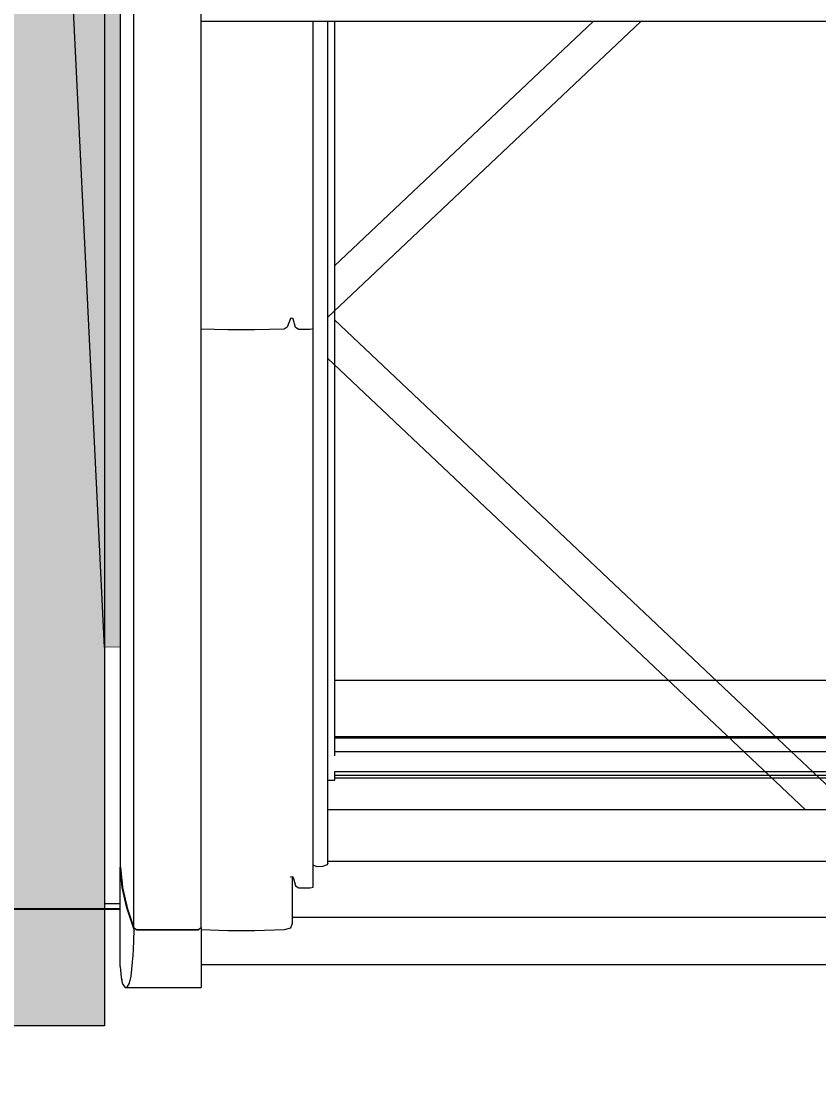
# Model space of a CAD drawing. Header units: metres. Extents: x -208 to 1512, y -277 to 123.
# Drawn here: x 0.967 to 1.444, y -15.106 to -14.47 of the extents above; entities that cross this region are included whole.
import ezdxf

# ---------------------------------------------------------------- set-up
doc = ezdxf.new("R2010")
doc.units = ezdxf.units.M
doc.header["$MEASUREMENT"] = 0
doc.linetypes.add('Baufluchtlinie', pattern=[2.6, 1.6, -1])
doc.linetypes.add('Wipeout_Contour', pattern=[1, 0, -1])
for name, color, linetype in [('325 Dachfenster', 7, 'Continuous'), ('330 Dachaufbau', 7, 'Continuous'), ('940 Einreichplan Bemaßung.x', 7, 'Continuous'), ('Neubau_840 Baulinien', 7, 'Continuous')]:
    doc.layers.add(name, color=color, linetype=linetype)
doc.styles.add('ERSTELLTER_STIL_4', font='')
doc.styles.get('ERSTELLTER_STIL_4').set_extended_font_data('Eurostile')
doc.dimstyles.new('ERSTELLTER_STIL__3', dxfattribs={"dimtxt": 0.4, "dimasz": 0.304, "dimexe": 0.18, "dimexo": 0.0625, "dimgap": 0, "dimtad": 1, "dimzin": 0, "dimdsep": 46, "dimtxsty": 'ERSTELLTER_STIL_4', "dimblk": 'ARROWHEAD_6', "dimblk1": 'ARROWHEAD_6', "dimblk2": 'ARROWHEAD_6', "dimcen": 0.09, "dimse1": 1, "dimse2": 1, "dimclrd": 256, "dimclre": 256, "dimclrt": 256, "dimazin": 0, "dimtfac": 1, "dimtdec": 4, "dimtmove": 0, "dimatfit": 3, "dimfxl": 1, "dimtolj": 1, "dimtzin": 0, "dimarcsym": 0})

# ---------------------------------------------------------------- blocks, each defined once
blk = doc.blocks.new('*D541')
at = {"layer": '940 Einreichplan Bemaßung.x', "color": 1, "linetype": 'Continuous', "lineweight": 13, "true_color": 0xfb0106}
for p, q in [((2.51628, 0.24174), (2.51645, 0.00174)), ((2.67656, -0.15815), (2.35634, 0.16163)), ((2.21645, 0.00153), (2.81645, 0.00195)), ((2.51645, 0.00174), (2.53995, -34.02522)), ((2.37984, -33.86533), (2.70006, -34.18511)), ((2.23995, -34.02543), (2.83995, -34.02502)), ((2.53995, -34.02522), (2.54012, -34.26522))]:
    blk.add_line(p, q, dxfattribs=at)
at = {"layer": '940 Einreichplan Bemaßung.x', "color": 1, "lineweight": 13, "true_color": 0xfb0106, "insert": (2.54676, -16.09357), "char_height": 0.4, "attachment_point": 7, "rotation": 270.03958, "style": 'ERSTELLTER_STIL_4'}
blk.add_mtext('\\A1;{\\pql;\\fEurostile|b0|i0|c0|p0;\\W1.000000;34,02\\fEurostile|b0|i0|c0|p0;\\W1.000000;\\A1{\\H.66x;\\S5^  ;}}', dxfattribs=at)
blk = doc.blocks.new('ARROWHEAD_6')
at = {"color": 0, "linetype": 'Continuous', "lineweight": 0}
for p, q in [((-0.5, -0.5), (0.5, 0.5)), ((0, 0), (-1, 0))]:
    blk.add_line(p, q, dxfattribs=at)
blk = doc.blocks.new('Dachfläche_27_4', base_point=(6.26, -10.4))
at = {"layer": '330 Dachaufbau', "linetype": 'Continuous', "lineweight": 0, "true_color": 0x000000}
h = blk.add_hatch(color=18, dxfattribs=at)
h.paths.add_polyline_path([(6.26, -13.58499), (3.315, -13.58499), (3.315, -11.155), (6.26, -11.155), (6.26, -10.4), (0.03813, -10.4), (0.05526, -15.07), (1.01714, -15.07), (1.01714, -14.22801), (2.76714, -14.22801), (2.76714, -15.07), (3.44551, -15.07), (3.44551, -14.22801), (5.19551, -14.22801), (5.19551, -15.07), (6.26, -15.07)])
h.paths.add_polyline_path([(1.06307, -12.8025), (1.06307, -11.20127), (2.76307, -11.20127), (2.76307, -12.8025)], flags=0)
at = {"layer": '330 Dachaufbau', "color": 7, "linetype": 'Continuous', "lineweight": 18, "flags": 128}
for points in [[(1.01714, -14.22801), (1.01714, -15.07)], [(1.01714, -15.07), (0.05526, -15.07)]]:
    blk.add_lwpolyline(points, dxfattribs=at)
blk = doc.blocks.new('VELUX SlopeRoofBundle[21]_4')
at = {"color": 254, "linetype": 'Wipeout_Contour', "lineweight": 0, "ltscale": 72.911703}
blk.add_wipeout([(1.02664, -14.40484), (1.02664, -14.97514), (1.02794, -14.98739), (1.02794, -14.4161), (1.02774, -14.4152)], dxfattribs=at).dxf.layer = '325 Dachfenster'
at = {"color": 254, "linetype": 'Wipeout_Contour', "lineweight": 0, "ltscale": 58.440717}
blk.add_wipeout([(1.09084, -14.46976), (1.07494, -14.46976), (1.07494, -14.65366), (1.09084, -14.65417)], dxfattribs=at).dxf.layer = '325 Dachfenster'
at = {"color": 254, "linetype": 'Wipeout_Contour', "lineweight": 0, "ltscale": 58.420817}
blk.add_wipeout([(1.12644, -14.46976), (1.12644, -14.65254), (1.12844, -14.64738), (1.12844, -14.46976)], dxfattribs=at).dxf.layer = '325 Dachfenster'
at = {"color": 254, "linetype": 'Wipeout_Contour', "lineweight": 0, "ltscale": 60.459899}
blk.add_wipeout([(1.07494, -15.02858), (1.07494, -15.03311), (1.82934, -15.03311), (1.82934, -15.02858)], dxfattribs=at).dxf.layer = '325 Dachfenster'
at = {"color": 254, "linetype": 'Wipeout_Contour', "lineweight": 0, "ltscale": 72.970968}
blk.add_wipeout([(1.02794, -14.4161), (1.02794, -14.98739), (1.03064, -14.99956), (1.03064, -14.42797), (1.03044, -14.42737)], dxfattribs=at).dxf.layer = '325 Dachfenster'
at = {"color": 254, "linetype": 'Wipeout_Contour', "lineweight": 0, "ltscale": 58.448813}
blk.add_wipeout([(1.09084, -14.46976), (1.09084, -14.65417), (1.10704, -14.65417), (1.10704, -14.46976)], dxfattribs=at).dxf.layer = '325 Dachfenster'
at = {"color": 254, "linetype": 'Wipeout_Contour', "lineweight": 0, "ltscale": 58.442898}
blk.add_wipeout([(1.12844, -14.64738), (1.12924, -14.64717), (1.12924, -14.46976), (1.12844, -14.46976)], dxfattribs=at).dxf.layer = '325 Dachfenster'
at = {"color": 254, "linetype": 'Wipeout_Contour', "lineweight": 0, "ltscale": 60.469435}
blk.add_wipeout([(1.07494, -15.03311), (1.07494, -15.03339), (1.82934, -15.03339), (1.82934, -15.03311)], dxfattribs=at).dxf.layer = '325 Dachfenster'
at = {"color": 254, "linetype": 'Wipeout_Contour', "lineweight": 0, "ltscale": 73.031251}
blk.add_wipeout([(1.03064, -14.42797), (1.03064, -14.99956), (1.03464, -15.01151), (1.03464, -14.43984), (1.03444, -14.43932)], dxfattribs=at).dxf.layer = '325 Dachfenster'
at = {"color": 254, "linetype": 'Wipeout_Contour', "lineweight": 0, "ltscale": 58.442827}
blk.add_wipeout([(1.12924, -14.64717), (1.13004, -14.64745), (1.13004, -14.46976), (1.12924, -14.46976)], dxfattribs=at).dxf.layer = '325 Dachfenster'
at = {"color": 254, "linetype": 'Wipeout_Contour', "lineweight": 0, "ltscale": 90.538596}
blk.add_wipeout([(1.01714, -14.84385), (1.01714, -14.99705), (1.02644, -14.99705), (1.02644, -14.97514), (1.02664, -14.975), (1.02664, -14.84385)], dxfattribs=at).dxf.layer = '325 Dachfenster'
at = {"layer": '325 Dachfenster', "linetype": 'Continuous', "lineweight": 0, "flags": 128}
blk.add_lwpolyline([(1.01714, -14.84385), (1.01714, -14.99705)], dxfattribs=at)
at = {"color": 254, "linetype": 'Wipeout_Contour', "lineweight": 0, "ltscale": 87.104522}
blk.add_wipeout([(1.03464, -14.43984), (1.03464, -15.01151), (1.03644, -15.01247), (1.03644, -14.44058), (1.03498, -14.44058), (1.03489, -14.4405)], dxfattribs=at).dxf.layer = '325 Dachfenster'
at = {"color": 254, "linetype": 'Wipeout_Contour', "lineweight": 0, "ltscale": 58.448897}
blk.add_wipeout([(1.12464, -14.46976), (1.12464, -14.6536), (1.12644, -14.65254), (1.12644, -14.46976)], dxfattribs=at).dxf.layer = '325 Dachfenster'
at = {"color": 254, "linetype": 'Wipeout_Contour', "lineweight": 0, "ltscale": 58.422114}
blk.add_wipeout([(1.13004, -14.46976), (1.13004, -14.64745), (1.13134, -14.65261), (1.13134, -14.46976)], dxfattribs=at).dxf.layer = '325 Dachfenster'
at = {"color": 254, "linetype": 'Wipeout_Contour', "lineweight": 0, "ltscale": 91.550459}
blk.add_wipeout([(1.02774, -14.98739), (1.02774, -15.04422), (1.02814, -15.04534), (1.02944, -15.04719), (1.03044, -15.04689), (1.03044, -14.99956)], dxfattribs=at).dxf.layer = '325 Dachfenster'
at = {"color": 254, "linetype": 'Wipeout_Contour', "lineweight": 0, "ltscale": 59.093982}
blk.add_wipeout([(1.03644, -14.44058), (1.03644, -15.01247), (1.07324, -15.01247), (1.07324, -14.44058)], dxfattribs=at).dxf.layer = '325 Dachfenster'
at = {"color": 254, "linetype": 'Wipeout_Contour', "lineweight": 0, "ltscale": 58.45033}
blk.add_wipeout([(1.10704, -14.46976), (1.10704, -14.65417), (1.12464, -14.6536), (1.12464, -14.46976)], dxfattribs=at).dxf.layer = '325 Dachfenster'
at = {"color": 254, "linetype": 'Wipeout_Contour', "lineweight": 0, "ltscale": 58.450267}
blk.add_wipeout([(1.13134, -14.46976), (1.13134, -14.65261), (1.13344, -14.65389), (1.13344, -14.46976)], dxfattribs=at).dxf.layer = '325 Dachfenster'
at = {"color": 254, "linetype": 'Wipeout_Contour', "lineweight": 0, "ltscale": 75.77662}
blk.add_wipeout([(1.02644, -15.03456), (1.02721, -15.04105), (1.02774, -15.04422), (1.02774, -14.98739), (1.02644, -14.97514)], dxfattribs=at).dxf.layer = '325 Dachfenster'
at = {"color": 254, "linetype": 'Wipeout_Contour', "lineweight": 0, "ltscale": 59.09592}
blk.add_wipeout([(1.07324, -14.44058), (1.07324, -15.01247), (1.07494, -15.01121), (1.07494, -14.44058)], dxfattribs=at).dxf.layer = '325 Dachfenster'
at = {"color": 254, "linetype": 'Wipeout_Contour', "lineweight": 0, "ltscale": 58.45979}
blk.add_wipeout([(1.13344, -14.65389), (1.14004, -14.65389), (1.14004, -14.46976), (1.13344, -14.46976)], dxfattribs=at).dxf.layer = '325 Dachfenster'
at = {"color": 254, "linetype": 'Wipeout_Contour', "lineweight": 0, "ltscale": 59.485839}
blk.add_wipeout([(1.12464, -14.6536), (1.12464, -14.98732), (1.12644, -14.98626), (1.12644, -14.65254)], dxfattribs=at).dxf.layer = '325 Dachfenster'
at = {"color": 254, "linetype": 'Wipeout_Contour', "lineweight": 0, "ltscale": 121.74381}
blk.add_wipeout([(1.03044, -14.99956), (1.03044, -15.04689), (1.03074, -15.04683), (1.03215, -15.04449), (1.03311, -15.04027), (1.03432, -15.02775), (1.03444, -15.02455), (1.03444, -15.01151)], dxfattribs=at).dxf.layer = '325 Dachfenster'
at = {"color": 254, "linetype": 'Wipeout_Contour', "lineweight": 0, "ltscale": 58.457912}
blk.add_wipeout([(1.14004, -14.46976), (1.14004, -14.65389), (1.14194, -14.65339), (1.14194, -14.46976)], dxfattribs=at).dxf.layer = '325 Dachfenster'
at = {"color": 254, "linetype": 'Wipeout_Contour', "lineweight": 0, "ltscale": 59.47395}
blk.add_wipeout([(1.12844, -14.64738), (1.12644, -14.65254), (1.12644, -14.98626), (1.12844, -14.9811)], dxfattribs=at).dxf.layer = '325 Dachfenster'
at = {"color": 254, "linetype": 'Wipeout_Contour', "lineweight": 0, "ltscale": 59.476552}
blk.add_wipeout([(1.07494, -14.65366), (1.07494, -14.98738), (1.09084, -14.98789), (1.09084, -14.65417)], dxfattribs=at).dxf.layer = '325 Dachfenster'
at = {"color": 254, "linetype": 'Wipeout_Contour', "lineweight": 0, "ltscale": 239.822809}
blk.add_wipeout([(1.07494, -15.01269), (1.07494, -15.02356), (1.82934, -15.02356), (1.82934, -15.01269), (1.81344, -15.0132), (1.79724, -15.0132), (1.77964, -15.01264), (1.77584, -15.01158), (1.77484, -15.00882), (1.77484, -15.00525), (1.12944, -15.00525), (1.12944, -15.00882), (1.12844, -15.01158), (1.12464, -15.01264), (1.10704, -15.0132), (1.09084, -15.0132)], dxfattribs=at).dxf.layer = '325 Dachfenster'
at = {"color": 254, "linetype": 'Wipeout_Contour', "lineweight": 0, "ltscale": 59.44712}
blk.add_wipeout([(1.03444, -15.01151), (1.03444, -15.02455), (1.03495, -15.01304), (1.03487, -15.01262)], dxfattribs=at).dxf.layer = '325 Dachfenster'
at = {"color": 254, "linetype": 'Wipeout_Contour', "lineweight": 0, "ltscale": 75.153958}
blk.add_wipeout([(1.02944, -15.04719), (1.07494, -15.04719), (1.07494, -15.04683), (1.03074, -15.04683), (1.03044, -15.04689)], dxfattribs=at).dxf.layer = '325 Dachfenster'
at = {"color": 254, "linetype": 'Wipeout_Contour', "lineweight": 0, "ltscale": 59.103867}
blk.add_wipeout([(1.14744, -14.46976), (1.14434, -14.46976), (1.14434, -14.97491), (1.14744, -14.97484)], dxfattribs=at).dxf.layer = '325 Dachfenster'
at = {"color": 254, "linetype": 'Wipeout_Contour', "lineweight": 0, "ltscale": 59.475303}
blk.add_wipeout([(1.13004, -14.98114), (1.13134, -14.9863), (1.13134, -14.65261), (1.13004, -14.64745)], dxfattribs=at).dxf.layer = '325 Dachfenster'
at = {"color": 254, "linetype": 'Wipeout_Contour', "lineweight": 0, "ltscale": 59.482308}
blk.add_wipeout([(1.09084, -14.65417), (1.09084, -14.98789), (1.10704, -14.98789), (1.10704, -14.65417)], dxfattribs=at).dxf.layer = '325 Dachfenster'
at = {"color": 254, "linetype": 'Wipeout_Contour', "lineweight": 0, "ltscale": 60.439635}
blk.add_wipeout([(1.07494, -15.02689), (1.82934, -15.02689), (1.82934, -15.02462), (1.07494, -15.02462)], dxfattribs=at).dxf.layer = '325 Dachfenster'
at = {"color": 254, "linetype": 'Wipeout_Contour', "lineweight": 0, "ltscale": 60.360006}
blk.add_wipeout([(1.03074, -15.04683), (1.07494, -15.04683), (1.07494, -15.04449), (1.03215, -15.04449)], dxfattribs=at).dxf.layer = '325 Dachfenster'
at = {"color": 254, "linetype": 'Wipeout_Contour', "lineweight": 0, "ltscale": 59.10149}
blk.add_wipeout([(1.14744, -14.46976), (1.14744, -14.97484), (1.15024, -14.97371), (1.15024, -14.46976)], dxfattribs=at).dxf.layer = '325 Dachfenster'
at = {"color": 254, "linetype": 'Wipeout_Contour', "lineweight": 0, "ltscale": 59.48624}
blk.add_wipeout([(1.10704, -14.65417), (1.10704, -14.98789), (1.12464, -14.98732), (1.12464, -14.6536)], dxfattribs=at).dxf.layer = '325 Dachfenster'
at = {"color": 254, "linetype": 'Wipeout_Contour', "lineweight": 0, "ltscale": 59.488595}
blk.add_wipeout([(1.13134, -14.9863), (1.13344, -14.98757), (1.13344, -14.65389), (1.13134, -14.65261)], dxfattribs=at).dxf.layer = '325 Dachfenster'
at = {"color": 254, "linetype": 'Wipeout_Contour', "lineweight": 0, "ltscale": 60.190869}
blk.add_wipeout([(1.07494, -14.98738), (1.07494, -15.01269), (1.09084, -15.0132), (1.09084, -14.98789)], dxfattribs=at).dxf.layer = '325 Dachfenster'
at = {"color": 254, "linetype": 'Wipeout_Contour', "lineweight": 0, "ltscale": 60.447506}
blk.add_wipeout([(1.07494, -15.02689), (1.07494, -15.02858), (1.82934, -15.02858), (1.82934, -15.02689)], dxfattribs=at).dxf.layer = '325 Dachfenster'
at = {"color": 254, "linetype": 'Wipeout_Contour', "lineweight": 0, "ltscale": 60.348068}
blk.add_wipeout([(1.03215, -15.04449), (1.07494, -15.04449), (1.07494, -15.04027), (1.03311, -15.04027)], dxfattribs=at).dxf.layer = '325 Dachfenster'
at = {"layer": '325 Dachfenster', "linetype": 'Continuous', "lineweight": 0, "flags": 128}
for points in [[(1.12464, -14.6536), (1.10704, -14.65417), (1.09084, -14.65417), (1.07494, -14.65366)], [(1.02944, -15.04719), (1.07494, -15.04719)]]:
    blk.add_lwpolyline(points, dxfattribs=at)
at = {"color": 254, "linetype": 'Wipeout_Contour', "lineweight": 0, "ltscale": 59.100764}
blk.add_wipeout([(1.14194, -14.46976), (1.14194, -14.97409), (1.14434, -14.97491), (1.14434, -14.46976)], dxfattribs=at).dxf.layer = '325 Dachfenster'
at = {"color": 254, "linetype": 'Wipeout_Contour', "lineweight": 0, "ltscale": 120.914798}
blk.add_wipeout([(1.15024, -14.97371), (1.15074, -14.97286), (1.15074, -14.97173), (1.15064, -14.97173), (1.15064, -14.94988), (1.15074, -14.94961), (1.15074, -14.46976), (1.15024, -14.46976)], dxfattribs=at).dxf.layer = '325 Dachfenster'
at = {"color": 254, "linetype": 'Wipeout_Contour', "lineweight": 0, "ltscale": 90.571133}
blk.add_wipeout([(1.12844, -14.64738), (1.12844, -14.9811), (1.12854, -14.98107), (1.12854, -14.98104), (1.12924, -14.98085), (1.12924, -14.64717)], dxfattribs=at).dxf.layer = '325 Dachfenster'
at = {"color": 254, "linetype": 'Wipeout_Contour', "lineweight": 0, "ltscale": 212.653434}
blk.add_wipeout([(1.02644, -14.97514), (1.02774, -14.98739), (1.03044, -14.99956), (1.03444, -15.01151), (1.03487, -15.01262), (1.07494, -15.01262), (1.07494, -15.01121), (1.07324, -15.01247), (1.03644, -15.01247), (1.03464, -15.01151), (1.03064, -14.99956), (1.02794, -14.98739), (1.02664, -14.97514), (1.02664, -14.975)], dxfattribs=at).dxf.layer = '325 Dachfenster'
at = {"color": 254, "linetype": 'Wipeout_Contour', "lineweight": 0, "ltscale": 60.196467}
blk.add_wipeout([(1.10704, -14.98789), (1.09084, -14.98789), (1.09084, -15.0132), (1.10704, -15.0132)], dxfattribs=at).dxf.layer = '325 Dachfenster'
at = {"color": 254, "linetype": 'Wipeout_Contour', "lineweight": 0, "ltscale": 60.433018}
blk.add_wipeout([(1.07494, -15.02356), (1.07494, -15.02462), (1.82934, -15.02462), (1.82934, -15.02356)], dxfattribs=at).dxf.layer = '325 Dachfenster'
at = {"layer": '325 Dachfenster', "linetype": 'Continuous', "lineweight": 0, "flags": 128}
for points in [[(1.02664, -14.97514), (1.02664, -14.40484)], [(1.02644, -14.97514), (1.02664, -14.975)], [(1.02644, -15.03456), (1.02644, -14.97514)], [(1.02644, -14.99705), (1.01714, -14.99705)]]:
    blk.add_lwpolyline(points, dxfattribs=at)
at = {"color": 254, "linetype": 'Wipeout_Contour', "lineweight": 0, "ltscale": 43.312102}
blk.add_wipeout([(1.15074, -14.46976), (1.15074, -14.6465), (1.33788, -14.46976)], dxfattribs=at).dxf.layer = '325 Dachfenster'
at = {"color": 254, "linetype": 'Wipeout_Contour', "lineweight": 0, "ltscale": 59.464056}
blk.add_wipeout([(1.12924, -14.64717), (1.12924, -14.98085), (1.13004, -14.98114), (1.13004, -14.64745)], dxfattribs=at).dxf.layer = '325 Dachfenster'
at = {"color": 254, "linetype": 'Wipeout_Contour', "lineweight": 0, "ltscale": 59.492478}
blk.add_wipeout([(1.13344, -14.98757), (1.14004, -14.98757), (1.14004, -14.65389), (1.13344, -14.65389)], dxfattribs=at).dxf.layer = '325 Dachfenster'
at = {"color": 254, "linetype": 'Wipeout_Contour', "lineweight": 0, "ltscale": 45.285529}
blk.add_wipeout([(1.15074, -14.67124), (1.15074, -14.9409), (1.43627, -14.9409)], dxfattribs=at).dxf.layer = '325 Dachfenster'
at = {"color": 254, "linetype": 'Wipeout_Contour', "lineweight": 0, "ltscale": 60.146884}
blk.add_wipeout([(1.15064, -14.95158), (1.15064, -14.9566), (1.75364, -14.9566), (1.75364, -14.95158)], dxfattribs=at).dxf.layer = '325 Dachfenster'
at = {"color": 254, "linetype": 'Wipeout_Contour', "lineweight": 0, "ltscale": 60.200206}
blk.add_wipeout([(1.10704, -14.98789), (1.10704, -15.0132), (1.12464, -15.01264), (1.12464, -14.98732)], dxfattribs=at).dxf.layer = '325 Dachfenster'
at = {"color": 254, "linetype": 'Wipeout_Contour', "lineweight": 0, "ltscale": 60.314204}
blk.add_wipeout([(1.03311, -15.04027), (1.07494, -15.04027), (1.07494, -15.02775), (1.03432, -15.02775)], dxfattribs=at).dxf.layer = '325 Dachfenster'
at = {"layer": '325 Dachfenster', "linetype": 'Continuous', "lineweight": 0, "flags": 128}
for points in [[(1.12844, -14.64738), (1.12644, -14.65254)], [(1.12924, -14.64717), (1.12844, -14.64738)], [(1.13004, -14.64745), (1.12924, -14.64717)], [(1.13134, -14.65261), (1.13004, -14.64745)], [(1.12644, -14.65254), (1.12464, -14.6536)], [(1.13344, -14.65389), (1.13134, -14.65261)], [(1.07494, -15.03339), (1.82934, -15.03339)]]:
    blk.add_lwpolyline(points, dxfattribs=at)
at = {"color": 254, "linetype": 'Wipeout_Contour', "lineweight": 0, "ltscale": 117.664161}
blk.add_wipeout([(1.15074, -14.6465), (1.15074, -14.67124), (1.43627, -14.9409), (1.46802, -14.9409), (1.75354, -14.67124), (1.75354, -14.6465), (1.5664, -14.46976), (1.33788, -14.46976)], dxfattribs=at).dxf.layer = '325 Dachfenster'
at = {"color": 254, "linetype": 'Wipeout_Contour', "lineweight": 0, "ltscale": 59.492728}
blk.add_wipeout([(1.14004, -14.98757), (1.14194, -14.98708), (1.14194, -14.65339), (1.14004, -14.65389)], dxfattribs=at).dxf.layer = '325 Dachfenster'
at = {"color": 254, "linetype": 'Wipeout_Contour', "lineweight": 0, "ltscale": 45.658309}
blk.add_wipeout([(1.12464, -14.98732), (1.12464, -15.01264), (1.12844, -15.01158)], dxfattribs=at).dxf.layer = '325 Dachfenster'
at = {"color": 254, "linetype": 'Wipeout_Contour', "lineweight": 0, "ltscale": 75.645016}
blk.add_wipeout([(1.03432, -15.02775), (1.07494, -15.02775), (1.07494, -15.01304), (1.03495, -15.01304), (1.03444, -15.02455)], dxfattribs=at).dxf.layer = '325 Dachfenster'
at = {"layer": '325 Dachfenster', "linetype": 'Continuous', "lineweight": 0, "flags": 128}
for points in [[(1.45214, -14.92902), (1.44069, -14.9182), (1.43095, -14.90901), (1.15471, -14.64812)], [(1.14194, -14.65339), (1.14004, -14.65389), (1.13344, -14.65389)], [(1.74944, -14.86354), (1.15484, -14.86354)], [(1.74944, -14.89727), (1.15484, -14.89727)], [(1.74944, -14.89805), (1.15484, -14.89805)], [(1.74944, -14.90618), (1.15484, -14.90618)], [(1.74958, -14.9182), (1.15471, -14.9182)], [(1.15484, -14.92294), (1.15484, -14.9182)], [(1.74944, -14.9204), (1.15484, -14.9204)], [(1.74944, -14.92209), (1.15484, -14.92209)], [(1.15074, -14.92315), (1.15464, -14.92315)], [(1.15464, -14.92315), (1.15484, -14.92294)]]:
    blk.add_lwpolyline(points, dxfattribs=at)
at = {"color": 254, "linetype": 'Wipeout_Contour', "lineweight": 0, "ltscale": 58.228424}
blk.add_wipeout([(1.07494, -14.46976), (1.82934, -14.46976), (1.82934, -14.46963), (1.07494, -14.46963)], dxfattribs=at).dxf.layer = '325 Dachfenster'
at = {"color": 254, "linetype": 'Wipeout_Contour', "lineweight": 0, "ltscale": 60.094651}
blk.add_wipeout([(1.15074, -14.94097), (1.75354, -14.94097), (1.75354, -14.9409), (1.15074, -14.9409)], dxfattribs=at).dxf.layer = '325 Dachfenster'
at = {"color": 254, "linetype": 'Wipeout_Contour', "lineweight": 0, "ltscale": 60.229234}
blk.add_wipeout([(1.12844, -14.98117), (1.12644, -14.98626), (1.12844, -15.01158), (1.12944, -15.00882)], dxfattribs=at).dxf.layer = '325 Dachfenster'
at = {"color": 254, "linetype": 'Wipeout_Contour', "lineweight": 0, "ltscale": 60.232663}
blk.add_wipeout([(1.03487, -15.01262), (1.03495, -15.01304), (1.07494, -15.01304), (1.07494, -15.01262)], dxfattribs=at).dxf.layer = '325 Dachfenster'
at = {"layer": '325 Dachfenster', "linetype": 'Continuous', "lineweight": 0, "flags": 128}
for points in [[(1.03464, -15.01151), (1.03464, -14.43984)], [(1.07494, -15.01121), (1.07494, -14.44058)], [(1.82934, -14.46976), (1.07494, -14.46976)], [(1.33788, -14.46976), (1.15074, -14.6465)], [(1.30943, -14.46976), (1.15471, -14.61588)], [(1.15484, -14.90873), (1.15484, -14.46976)], [(1.03487, -15.01262), (1.03444, -15.01151), (1.03044, -14.99956), (1.02774, -14.98739), (1.02644, -14.97514)], [(1.02664, -14.97514), (1.02794, -14.98739), (1.03064, -14.99956), (1.03464, -15.01151)], [(1.03464, -15.01151), (1.03644, -15.01247)], [(1.07324, -15.01247), (1.07494, -15.01121)], [(1.07494, -15.01121), (1.07494, -15.01262)], [(1.02644, -15.03456), (1.02721, -15.04105), (1.02774, -15.04422), (1.02814, -15.04534), (1.02944, -15.04719), (1.03044, -15.04689), (1.03074, -15.04683), (1.03215, -15.04449), (1.03311, -15.04027), (1.03432, -15.02775), (1.03444, -15.02455), (1.03495, -15.01304)], [(1.03487, -15.01262), (1.03495, -15.01304)], [(1.03644, -15.01247), (1.07324, -15.01247)], [(1.07494, -15.01262), (1.07494, -15.01304)], [(1.07494, -15.01304), (1.07494, -15.02775), (1.07494, -15.04027), (1.07494, -15.04449), (1.07494, -15.04683), (1.07494, -15.04719)]]:
    blk.add_lwpolyline(points, dxfattribs=at)
at = {"color": 254, "linetype": 'Wipeout_Contour', "lineweight": 0, "ltscale": 60.10553}
blk.add_wipeout([(1.15074, -14.94097), (1.15074, -14.94642), (1.75354, -14.94642), (1.75354, -14.94097)], dxfattribs=at).dxf.layer = '325 Dachfenster'
at = {"color": 254, "linetype": 'Wipeout_Contour', "lineweight": 0, "ltscale": 44.676285}
blk.add_wipeout([(1.12464, -14.98732), (1.12844, -15.01158), (1.12644, -14.98626)], dxfattribs=at).dxf.layer = '325 Dachfenster'
at = {"layer": '325 Dachfenster', "linetype": 'Continuous', "lineweight": 0, "flags": 128}
for points in [[(1.43627, -14.9409), (1.15074, -14.67124)], [(1.75354, -14.9409), (1.15074, -14.9409)], [(1.75354, -14.94097), (1.15074, -14.94097)]]:
    blk.add_lwpolyline(points, dxfattribs=at)
at = {"color": 254, "linetype": 'Wipeout_Contour', "lineweight": 0, "ltscale": 60.120406}
blk.add_wipeout([(1.75354, -14.94712), (1.15074, -14.94712), (1.15074, -14.94776), (1.75354, -14.94776)], dxfattribs=at).dxf.layer = '325 Dachfenster'
at = {"color": 254, "linetype": 'Wipeout_Contour', "lineweight": 0, "ltscale": 102.822323}
blk.add_wipeout([(1.12844, -14.98117), (1.12944, -15.00882), (1.12944, -14.98092), (1.12924, -14.98085), (1.12854, -14.98104), (1.12854, -14.98107), (1.12847, -14.98109)], dxfattribs=at).dxf.layer = '325 Dachfenster'
at = {"layer": '325 Dachfenster', "linetype": 'Continuous', "lineweight": 0, "flags": 128}
for points in [[(1.12844, -15.01158), (1.12464, -15.01264), (1.10704, -15.0132), (1.09084, -15.0132), (1.07494, -15.01269)], [(1.12944, -15.00882), (1.12844, -15.01158)]]:
    blk.add_lwpolyline(points, dxfattribs=at)
at = {"color": 254, "linetype": 'Wipeout_Contour', "lineweight": 0, "ltscale": 60.135184}
blk.add_wipeout([(1.15064, -14.95073), (1.15064, -14.95158), (1.75364, -14.95158), (1.75364, -14.95073)], dxfattribs=at).dxf.layer = '325 Dachfenster'
at = {"color": 254, "linetype": 'Wipeout_Contour', "lineweight": 0, "ltscale": 59.073638}
blk.add_wipeout([(1.12844, -14.9811), (1.12644, -14.98626), (1.12844, -14.98117), (1.12847, -14.98109)], dxfattribs=at).dxf.layer = '325 Dachfenster'
at = {"color": 254, "linetype": 'Wipeout_Contour', "lineweight": 0, "ltscale": 60.32839}
blk.add_wipeout([(1.12944, -14.99323), (1.12944, -15.00518), (1.77484, -15.00518), (1.77484, -14.99323)], dxfattribs=at).dxf.layer = '325 Dachfenster'
at = {"color": 254, "linetype": 'Wipeout_Contour', "lineweight": 0, "ltscale": 120.145044}
blk.add_wipeout([(1.15064, -14.95073), (1.75364, -14.95073), (1.75364, -14.94988), (1.75354, -14.94961), (1.75354, -14.94882), (1.15074, -14.94882), (1.15074, -14.94961), (1.15064, -14.94988)], dxfattribs=at).dxf.layer = '325 Dachfenster'
at = {"color": 254, "linetype": 'Wipeout_Contour', "lineweight": 0, "ltscale": 240.253709}
blk.add_wipeout([(1.12944, -14.98092), (1.12944, -14.99323), (1.77484, -14.99323), (1.77484, -14.98092), (1.77424, -14.98114), (1.77294, -14.9863), (1.77084, -14.98757), (1.76424, -14.98757), (1.76234, -14.98708), (1.76234, -14.97866), (1.14194, -14.97866), (1.14194, -14.98708), (1.14004, -14.98757), (1.13344, -14.98757), (1.13134, -14.9863), (1.13004, -14.98114)], dxfattribs=at).dxf.layer = '325 Dachfenster'
at = {"color": 254, "linetype": 'Wipeout_Contour', "lineweight": 0, "ltscale": 60.352221}
blk.add_wipeout([(1.12944, -15.00518), (1.12944, -15.00525), (1.77484, -15.00525), (1.77484, -15.00518)], dxfattribs=at).dxf.layer = '325 Dachfenster'
at = {"layer": '325 Dachfenster', "linetype": 'Continuous', "lineweight": 0, "flags": 128}
for points in [[(1.12847, -14.98109), (1.12844, -14.98117)], [(1.12854, -14.98104), (1.12924, -14.98085)], [(1.12854, -14.98107), (1.12854, -14.98104)], [(1.12924, -14.98085), (1.13004, -14.98114)], [(1.12944, -14.98092), (1.12944, -15.00882)], [(1.13004, -14.98114), (1.13134, -14.9863)], [(1.13134, -14.9863), (1.13344, -14.98757)], [(1.13344, -14.98757), (1.14004, -14.98757), (1.14194, -14.98708)], [(1.77484, -15.00525), (1.12944, -15.00525)]]:
    blk.add_lwpolyline(points, dxfattribs=at)
at = {"color": 254, "linetype": 'Wipeout_Contour', "lineweight": 0, "ltscale": 60.123793}
blk.add_wipeout([(1.15074, -14.94882), (1.75354, -14.94882), (1.75354, -14.94776), (1.15074, -14.94776)], dxfattribs=at).dxf.layer = '325 Dachfenster'
at = {"color": 254, "linetype": 'Wipeout_Contour', "lineweight": 0, "ltscale": 209.08802}
blk.add_wipeout([(1.14194, -14.97409), (1.14194, -14.97866), (1.76234, -14.97866), (1.76234, -14.97409), (1.75994, -14.97491), (1.75684, -14.97484), (1.75404, -14.97371), (1.75354, -14.97286), (1.75354, -14.97173), (1.15074, -14.97173), (1.15074, -14.97286), (1.15024, -14.97371), (1.14744, -14.97484), (1.14434, -14.97491)], dxfattribs=at).dxf.layer = '325 Dachfenster'
at = {"layer": '325 Dachfenster', "linetype": 'Continuous', "lineweight": 0, "flags": 128}
for points in [[(1.14194, -14.98708), (1.14194, -14.65339), (1.14194, -14.46976)], [(1.14434, -14.97491), (1.14194, -14.97409)], [(1.14744, -14.97484), (1.14434, -14.97491)]]:
    blk.add_lwpolyline(points, dxfattribs=at)
at = {"color": 254, "linetype": 'Wipeout_Contour', "lineweight": 0, "ltscale": 60.117735}
blk.add_wipeout([(1.15074, -14.94642), (1.15074, -14.94712), (1.75354, -14.94712), (1.75354, -14.94642)], dxfattribs=at).dxf.layer = '325 Dachfenster'
at = {"color": 254, "linetype": 'Wipeout_Contour', "lineweight": 0, "ltscale": 60.195158}
blk.add_wipeout([(1.15064, -14.97152), (1.75364, -14.97152), (1.75364, -14.96091), (1.15064, -14.96091)], dxfattribs=at).dxf.layer = '325 Dachfenster'
at = {"layer": '325 Dachfenster', "linetype": 'Continuous', "lineweight": 0, "flags": 128}
blk.add_lwpolyline([(1.15074, -14.94961), (1.15074, -14.46976)], dxfattribs=at)
at = {"color": 254, "linetype": 'Wipeout_Contour', "lineweight": 0, "ltscale": 60.165443}
blk.add_wipeout([(1.15064, -14.96091), (1.75364, -14.96091), (1.75364, -14.9566), (1.15064, -14.9566)], dxfattribs=at).dxf.layer = '325 Dachfenster'
at = {"color": 254, "linetype": 'Wipeout_Contour', "lineweight": 0, "ltscale": 60.216608}
blk.add_wipeout([(1.15064, -14.97173), (1.75364, -14.97173), (1.75364, -14.97152), (1.15064, -14.97152)], dxfattribs=at).dxf.layer = '325 Dachfenster'
at = {"layer": '325 Dachfenster', "linetype": 'Continuous', "lineweight": 0, "flags": 128}
for points in [[(1.15064, -14.97152), (1.15064, -14.96091), (1.15064, -14.9566), (1.15064, -14.95158), (1.15064, -14.95073), (1.15064, -14.94988)], [(1.15074, -14.97286), (1.15024, -14.97371)], [(1.15064, -14.97173), (1.15064, -14.97152)], [(1.75364, -14.97173), (1.15064, -14.97173)], [(1.15074, -14.97286), (1.15074, -14.97173)], [(1.15024, -14.97371), (1.14744, -14.97484)]]:
    blk.add_lwpolyline(points, dxfattribs=at)
blk = doc.blocks.new('Dachfläche_37_4', base_point=(2.74714, -14.84386))
at = {"layer": '325 Dachfenster', "linetype": 'Continuous', "lineweight": 0, "true_color": 0x000000}
blk.add_hatch(color=18, dxfattribs=at).paths.add_polyline_path([(0.98714, -14.2255), (1.01714, -14.84385), (1.02664, -14.84385), (1.02664, -14.40484), (1.02644, -14.40295), (1.02644, -14.40294), (1.02584, -14.39979), (1.02454, -14.38588), (1.02454, -14.37759), (1.02454, -14.36991), (1.02451, -14.29682), (1.02451, -14.28642), (1.02451, -14.28437), (1.02451, -14.22694)])
at = {"layer": '325 Dachfenster', "color": 7, "linetype": 'Continuous', "lineweight": 13, "true_color": 0xf4f4f4, "flags": 128}
for points in [[(1.01714, -14.84385), (0.98714, -14.2255)], [(1.02664, -14.84385), (1.01714, -14.84385)]]:
    blk.add_lwpolyline(points, dxfattribs=at)
at = {"layer": '325 Dachfenster', "linetype": 'Continuous', "lineweight": 0}
blk.add_blockref('VELUX SlopeRoofBundle[21]_4', (0, 0), dxfattribs=at)

msp = doc.modelspace()

# ---------------------------------------------------------------- linework, layer by layer
at = {"layer": 'Neubau_840 Baulinien', "color": 1, "linetype": 'Baufluchtlinie', "lineweight": 25, "true_color": 0xfb0106}
msp.add_lwpolyline([(-18.95164, -14.89257), (0, -15), (18.98764, -15.00055), (37.97609, -15.01591)], dxfattribs=at)

# ---------------------------------------------------------------- dimensions: what is measured, and where the dimension line sits
at = {"layer": '940 Einreichplan Bemaßung.x', "color": 1, "linetype": 'Continuous', "lineweight": 13, "true_color": 0xfb0106}
dim = msp.add_linear_dim(base=(2.53995, -34.02522), p1=(0, 0), p2=(0.06647, -34.02693), angle=270.03958, dimstyle='ERSTELLTER_STIL__3', dxfattribs=at)
dim.commit()
dim.dimension.update_dxf_attribs({"geometry": '*D541', "text_midpoint": (2.8084, -17.30194), "dimtype": 160, "text_rotation": 270.03958})

# ---------------------------------------------------------------- next in the draw order: block references
at = {"layer": '330 Dachaufbau', "color": 7, "linetype": 'Continuous', "lineweight": 18}
msp.add_blockref('Dachfläche_27_4', (6.26, -10.4), dxfattribs=at)

# ---------------------------------------------------------------- next in the draw order: block references
at = {"layer": '325 Dachfenster', "color": 7, "linetype": 'Continuous', "lineweight": 13, "true_color": 0xf4f4f4}
msp.add_blockref('Dachfläche_37_4', (2.74714, -14.84386), dxfattribs=at)

doc.saveas('drawing.dxf')
